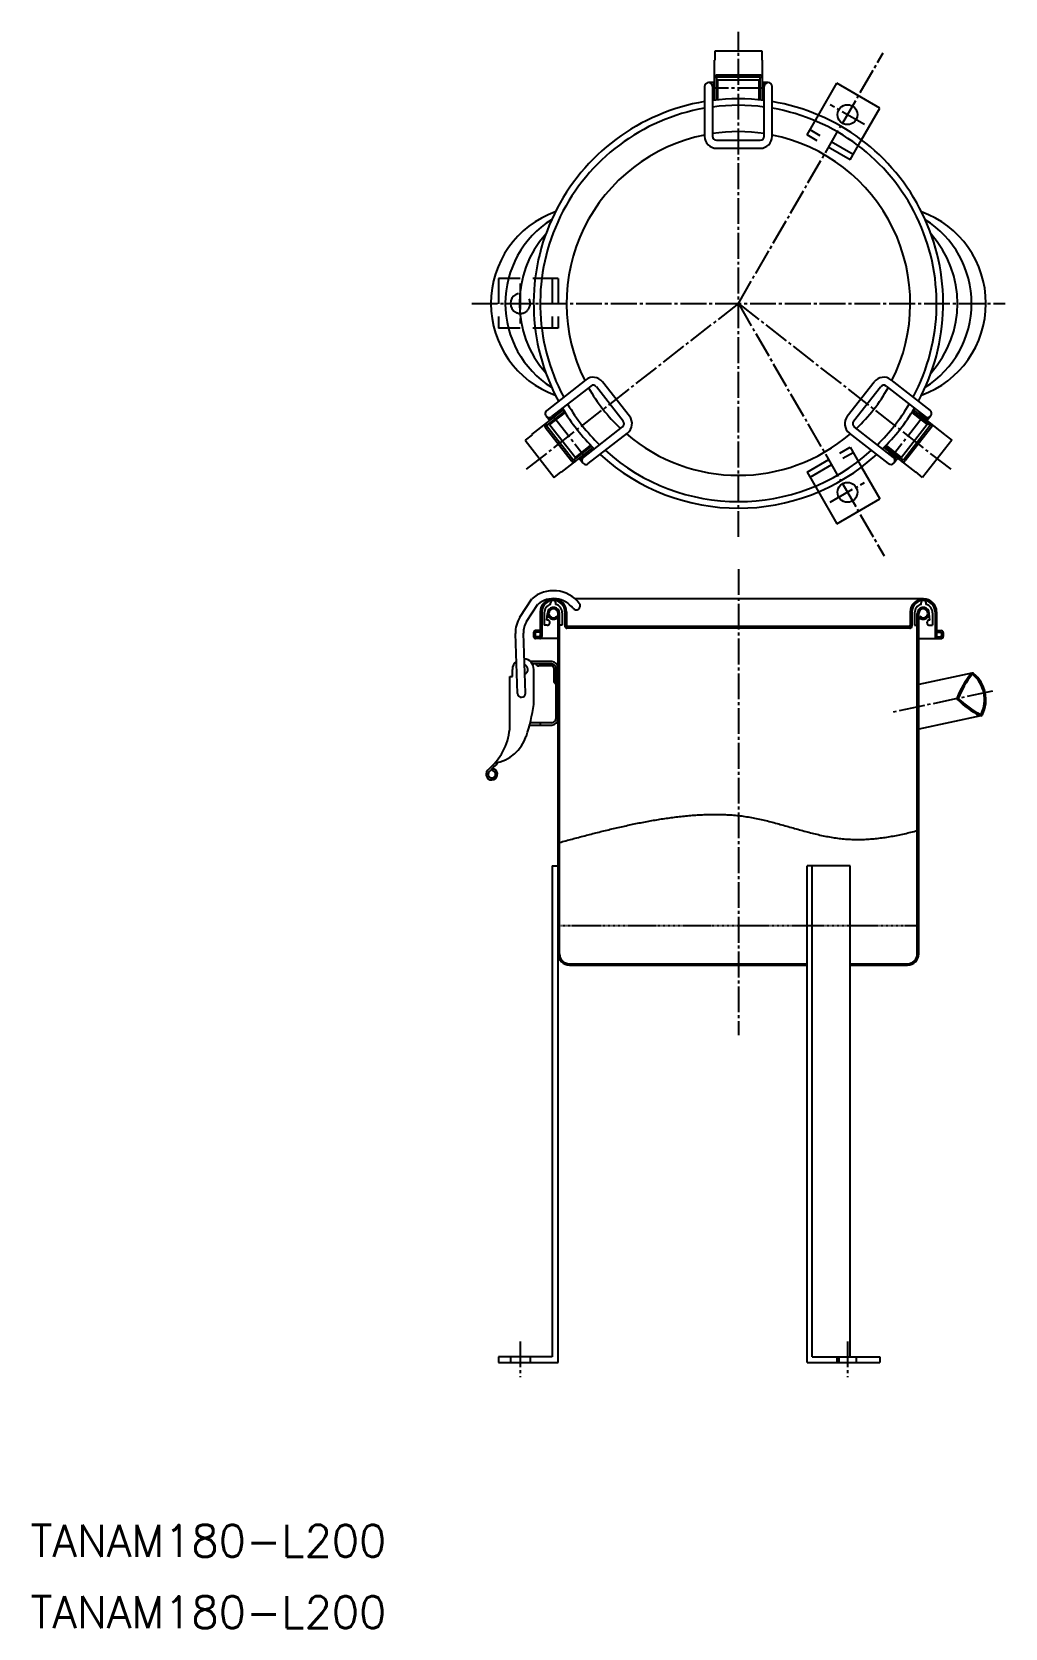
# Model space of a CAD drawing. Extents: x 115 to 605, y -237 to 566.
import ezdxf

# ---------------------------------------------------------------- set-up
doc = ezdxf.new("R2010")
doc.units = 0
for name, pattern in [('CENTER', [17.5, 13, -1.5, 1.5, -1.5]), ('DASHED', [19.05, 12.7, -6.35]), ('PHANTOM', [2.5, 1.25, -0.25, 0.25, -0.25, 0.25, -0.25])]:
    doc.linetypes.add(name, pattern=pattern)
doc.layers.get('0').update_dxf_attribs({"linetype": 'CONTINUOUS'})
doc.layers.add('CENTER', color=1, linetype='CENTER')
doc.styles.get("Standard").update_dxf_attribs({"font": 'txt.shx', "bigfont": '@extfont2.shx'})

msp = doc.modelspace()

# ---------------------------------------------------------------- linework, layer by layer
at = {"color": 7, "linetype": 'CONTINUOUS'}
for p, q in [((482.31, 556.36), (458.51, 556.36)), ((458.51, 556.36), (458.51, 551.92)), ((482.31, 551.92), (482.31, 556.36)), ((458.41, 531.76), (458.41, 551.92)), ((458.51, 551.92), (458.41, 551.92)), ((482.41, 551.92), (482.31, 551.92)), ((482.41, 551.92), (482.41, 531.76)), ((453.41, 538.56), (453.41, 513.56)), ((458.41, 540.56), (455.41, 540.56)), ((457.41, 538.56), (457.41, 513.56)), ((457.71, 540.01), (457.71, 535.51)), ((458.41, 540.01), (457.71, 540.01)), ((459.41, 543.16), (458.41, 543.16)), ((481.41, 543.36), (459.41, 543.36)), ((459.41, 543.36), (459.41, 531.87)), ((459.91, 539.76), (459.41, 539.76)), ((481.16, 544.36), (459.66, 544.36)), ((480.91, 541.76), (459.91, 541.76)), ((459.91, 541.76), (459.91, 531.92)), ((480.91, 531.92), (480.91, 541.76)), ((481.41, 539.76), (480.91, 539.76)), ((481.41, 531.87), (481.41, 543.36)), ((482.41, 543.16), (481.41, 543.16)), ((485.41, 540.56), (482.41, 540.56)), ((482.41, 540.51), (483.11, 540.51)), ((483.11, 540.51), (483.11, 535.01)), ((483.41, 513.56), (483.41, 538.56)), ((487.41, 513.56), (487.41, 538.56)), ((510.71, 524.25), (519.94, 540.24)), ((541.59, 527.74), (519.94, 540.24)), ((457.71, 536.56), (457.41, 536.56)), ((457.71, 535.51), (458.41, 535.51)), ((459.91, 535.76), (459.41, 535.76)), ((481.41, 535.76), (480.91, 535.76)), ((483.11, 535.01), (482.41, 535.01)), ((483.11, 536.56), (483.41, 536.56)), ((532.36, 511.75), (541.59, 527.74)), ((459.41, 511.56), (481.41, 511.56)), ((459.41, 507.56), (481.41, 507.56)), ((393.68, 391.08), (373.98, 375.69)), ((396.14, 387.93), (376.44, 372.54)), ((412.49, 370.25), (398.95, 387.58)), ((415.64, 372.71), (402.1, 390.05)), ((525.19, 372.71), (538.73, 390.05)), ((528.34, 370.25), (541.88, 387.58)), ((544.69, 387.93), (564.39, 372.54)), ((547.15, 391.08), (566.85, 375.69)), ((366.53, 363.52), (382.41, 375.94)), ((373.63, 372.88), (375.48, 370.52)), ((382.94, 375.08), (373.89, 368.01)), ((375.09, 371.1), (379.42, 374.49)), ((375.52, 370.55), (375.09, 371.1)), ((383.21, 374.65), (375.46, 368.6)), ((376.72, 370.22), (377.03, 369.83)), ((378.2, 373.53), (378.01, 373.77)), ((379.42, 374.49), (379.85, 373.93)), ((379.88, 372.68), (380.18, 372.29)), ((557.62, 374.65), (565.37, 368.6)), ((557.89, 375.08), (566.94, 368.01)), ((574.3, 363.52), (558.41, 375.94)), ((560.95, 372.68), (560.64, 372.29)), ((561.41, 374.49), (560.98, 373.93)), ((565.74, 371.1), (561.41, 374.49)), ((562.63, 373.53), (562.81, 373.77)), ((564.1, 370.22), (563.8, 369.83)), ((565.31, 370.55), (565.74, 371.1)), ((567.2, 372.88), (565.35, 370.52)), ((366.59, 363.44), (363.09, 360.71)), ((366.53, 363.52), (366.59, 363.44)), ((373.25, 367.19), (386.49, 350.25)), ((373.43, 368.92), (374.05, 368.13)), ((373.89, 368.01), (387.43, 350.67)), ((375.46, 368.6), (388.39, 352.05)), ((392.45, 352.05), (412.15, 367.44)), ((394.91, 348.9), (414.61, 364.29)), ((545.92, 348.9), (526.22, 364.29)), ((548.38, 352.05), (528.68, 367.44)), ((565.37, 368.6), (552.44, 352.05)), ((566.94, 368.01), (553.4, 350.67)), ((567.58, 367.19), (554.34, 350.25)), ((567.4, 368.92), (566.78, 368.13)), ((574.3, 363.52), (574.24, 363.44)), ((574.24, 363.44), (577.74, 360.71)), ((363.09, 360.71), (377.74, 341.96)), ((397.19, 357.02), (381.3, 344.61)), ((387.43, 350.67), (396.49, 357.74)), ((388.39, 352.05), (396.14, 358.1)), ((391.12, 351.39), (394.66, 354.16)), ((393.11, 355.74), (393.42, 355.35)), ((393.84, 353.52), (394.02, 353.28)), ((394.66, 354.16), (394.23, 354.71)), ((543.64, 357.02), (559.53, 344.61)), ((553.4, 350.67), (544.34, 357.74)), ((552.44, 352.05), (544.69, 358.1)), ((546.16, 354.16), (546.6, 354.71)), ((549.71, 351.39), (546.16, 354.16)), ((546.99, 353.52), (546.81, 353.28)), ((547.72, 355.74), (547.41, 355.35)), ((577.74, 360.71), (563.09, 341.96)), ((387.59, 350.79), (388.21, 350)), ((389.96, 353.28), (390.27, 352.89)), ((390.25, 351.61), (392.1, 349.24)), ((390.69, 351.94), (391.12, 351.39)), ((532.36, 347.17), (541.59, 331.18)), ((550.57, 351.61), (548.73, 349.24)), ((550.14, 351.94), (549.71, 351.39)), ((550.87, 353.28), (550.56, 352.89)), ((553.24, 350.79), (552.62, 350)), ((377.74, 341.96), (381.24, 344.69)), ((381.24, 344.69), (381.3, 344.61)), ((559.59, 344.69), (559.53, 344.61)), ((563.09, 341.96), (559.59, 344.69)), ((510.71, 334.67), (519.94, 318.68)), ((519.94, 318.68), (541.59, 331.18)), ((360.51, 271.57), (366.52, 280.82)), ((363.87, 269.39), (369.56, 278.16)), ((370.71, 274.25), (370.71, 262.17)), ((371.51, 274.25), (371.51, 261.87)), ((372.76, 273.76), (372.76, 267.57)), ((374.06, 270.16), (374.41, 273.57)), ((375.96, 278.07), (375.96, 278.77)), ((378.9, 280.87), (377.34, 280.87)), ((378.56, 278.07), (378.56, 278.77)), ((379.71, 102.27), (379.71, 273.57)), ((380.41, 102.27), (380.41, 273.57)), ((381.76, 273.76), (381.76, 267.57)), ((383.16, 274.25), (383.16, 267.07)), ((383.96, 274.25), (383.96, 267.37)), ((563.49, 280.87), (388.21, 280.87)), ((556.86, 274.25), (556.86, 267.37)), ((557.66, 274.25), (557.66, 267.07)), ((559.06, 273.76), (559.06, 267.57)), ((560.41, 102.27), (560.41, 273.57)), ((561.11, 102.27), (561.11, 273.57)), ((562.26, 278.07), (562.26, 278.77)), ((564.86, 278.07), (564.86, 278.77)), ((566.76, 270.16), (566.41, 273.57)), ((568.06, 273.76), (568.06, 267.57)), ((569.31, 274.25), (569.31, 261.87)), ((570.11, 274.25), (570.11, 262.17)), ((374.26, 267.57), (372.76, 267.57)), ((379.71, 271.65), (379.18, 272.1)), ((381.76, 267.57), (380.46, 267.57)), ((556.66, 266.07), (384.16, 266.07)), ((556.36, 266.87), (384.46, 266.87)), ((559.06, 267.57), (560.36, 267.57)), ((561.11, 271.65), (561.65, 272.1)), ((566.56, 267.57), (568.06, 267.57)), ((359.32, 233.26), (358.26, 263.46)), ((363.31, 233.4), (362.26, 263.6)), ((367.41, 263.87), (367.41, 261.87)), ((368.21, 263.57), (368.21, 262.17)), ((370.71, 264.87), (368.41, 264.87)), ((379.71, 260.87), (368.41, 260.87)), ((370.71, 264.07), (368.71, 264.07)), ((370.21, 261.67), (368.71, 261.67)), ((561.11, 260.87), (572.41, 260.87)), ((570.11, 264.87), (572.41, 264.87)), ((570.11, 264.07), (572.11, 264.07)), ((570.61, 261.67), (572.11, 261.67)), ((572.61, 263.57), (572.61, 262.17)), ((573.41, 263.87), (573.41, 261.87)), ((376.51, 249.33), (365.69, 249.33)), ((355.51, 218.19), (355.51, 241.73)), ((355.51, 241.73), (356.71, 241.73)), ((356.71, 241.73), (356.71, 245.33)), ((376.51, 248.13), (366.73, 248.13)), ((367.51, 227.73), (367.51, 245.33)), ((376.51, 247.13), (370.01, 247.13)), ((377.51, 246.13), (377.51, 239.63)), ((378.51, 246.13), (378.51, 220.53)), ((587.85, 243.5), (561.11, 237.82)), ((365.36, 217.33), (376.51, 217.33)), ((376.51, 218.53), (365.67, 218.53)), ((370.71, 218.53), (370.71, 217.33)), ((592.43, 221.98), (561.11, 215.33)), ((346.73, 196.97), (344.35, 194.6)), ((347.43, 196.27), (345.06, 193.89)), ((346.59, 195.42), (346.51, 194.42)), ((376.71, 146.57), (376.71, -100.43)), ((376.71, 146.57), (379.71, 146.57)), ((379.71, -103.43), (379.71, 146.57)), ((504.94, -103.43), (504.94, 146.57)), ((526.59, 146.57), (504.94, 146.57)), ((507.54, -100.43), (507.54, 146.57)), ((526.59, -100.43), (526.59, 146.57)), ((385.41, 97.27), (504.94, 97.27)), ((385.41, 96.57), (504.94, 96.57)), ((526.59, 97.27), (530.04, 97.27)), ((526.59, 96.57), (530.04, 96.57)), ((530.04, 97.27), (555.41, 97.27)), ((530.04, 96.57), (555.41, 96.57)), ((376.71, -100.43), (349.71, -100.43)), ((349.71, -100.43), (349.71, -103.43)), ((349.71, -103.43), (379.71, -103.43)), ((504.94, -103.43), (541.59, -103.43)), ((507.54, -100.43), (541.59, -100.43)), ((519.94, -100.43), (519.94, -103.43)), ((541.59, -100.43), (541.59, -103.43))]:
    msp.add_line(p, q, dxfattribs=at)
at = {"color": 3, "linetype": 'DASHED'}
for p, q in [((504.94, 514.26), (510.71, 524.25)), ((526.59, 501.76), (504.94, 514.26)), ((528.09, 504.36), (506.44, 516.86)), ((526.59, 501.76), (532.36, 511.75)), ((359.84, 441.96), (349.71, 441.96)), ((349.71, 441.96), (349.71, 416.96)), ((379.71, 441.96), (359.84, 441.96)), ((376.71, 441.96), (376.71, 416.96)), ((379.71, 441.96), (379.71, 416.96)), ((359.84, 416.96), (349.71, 416.96)), ((379.71, 416.96), (359.76, 416.96)), ((504.94, 344.66), (526.59, 357.16)), ((506.44, 342.06), (528.09, 354.56)), ((526.59, 357.16), (532.36, 347.17)), ((504.94, 344.66), (510.71, 334.67)), ((355.71, -100.43), (355.71, -103.43)), ((365.71, -100.43), (365.71, -103.43)), ((520.93, -100.43), (520.93, -103.43)), ((529.59, -100.43), (529.59, -103.43))]:
    msp.add_line(p, q, dxfattribs=at)
at = {"color": 3, "linetype": 'PHANTOM'}
msp.add_line((379.71, 116.57), (561.11, 116.57), dxfattribs=at)
at = {"color": 3}
msp.add_polyline3d([(380.41, 158.31, 0), (381.21, 158.52, 0), (382.01, 158.74, 0), (382.81, 158.95, 0), (383.6, 159.16, 0), (384.4, 159.37, 0), (385.2, 159.59, 0), (385.99, 159.8, 0), (386.79, 160.01, 0), (387.59, 160.22, 0), (388.38, 160.43, 0), (389.18, 160.64, 0), (389.98, 160.85, 0), (390.78, 161.06, 0), (391.57, 161.27, 0), (392.37, 161.48, 0), (393.17, 161.69, 0), (393.97, 161.9, 0), (394.76, 162.1, 0), (395.56, 162.31, 0), (396.36, 162.52, 0), (397.16, 162.72, 0), (397.96, 162.92, 0), (398.76, 163.13, 0), (399.56, 163.33, 0), (400.36, 163.53, 0), (401.16, 163.73, 0), (401.96, 163.93, 0), (402.76, 164.12, 0), (403.56, 164.32, 0), (404.36, 164.51, 0), (405.16, 164.71, 0), (405.96, 164.9, 0), (406.76, 165.09, 0), (407.56, 165.28, 0), (408.36, 165.47, 0), (409.16, 165.66, 0), (409.97, 165.84, 0), (410.77, 166.02, 0), (411.57, 166.21, 0), (412.38, 166.39, 0), (413.18, 166.56, 0), (413.98, 166.74, 0), (414.79, 166.92, 0), (415.59, 167.09, 0), (416.4, 167.26, 0), (417.2, 167.43, 0), (418.01, 167.6, 0), (418.81, 167.76, 0), (419.62, 167.93, 0), (420.43, 168.09, 0), (421.24, 168.25, 0), (422.04, 168.4, 0), (422.85, 168.56, 0), (423.66, 168.71, 0), (424.47, 168.86, 0), (425.28, 169.01, 0), (426.09, 169.15, 0), (426.9, 169.3, 0), (427.71, 169.44, 0), (428.52, 169.58, 0), (429.34, 169.71, 0), (430.15, 169.84, 0), (430.96, 169.97, 0), (431.77, 170.1, 0), (432.59, 170.23, 0), (433.4, 170.35, 0), (434.22, 170.47, 0), (435.04, 170.59, 0), (435.85, 170.7, 0), (436.67, 170.81, 0), (437.49, 170.92, 0), (438.3, 171.02, 0), (439.12, 171.12, 0), (439.94, 171.22, 0), (440.76, 171.32, 0), (441.58, 171.41, 0), (442.4, 171.5, 0), (443.23, 171.59, 0), (444.05, 171.67, 0), (444.87, 171.75, 0), (445.69, 171.82, 0), (446.52, 171.89, 0), (447.34, 171.96, 0), (448.17, 172.02, 0), (448.99, 172.08, 0), (449.82, 172.13, 0), (450.64, 172.19, 0), (451.47, 172.23, 0), (452.29, 172.27, 0), (453.12, 172.31, 0), (453.94, 172.34, 0), (454.77, 172.37, 0), (455.59, 172.39, 0), (456.42, 172.41, 0), (457.25, 172.42, 0), (458.07, 172.42, 0), (458.9, 172.42, 0), (459.72, 172.42, 0), (460.55, 172.41, 0), (461.37, 172.39, 0), (462.2, 172.37, 0), (463.02, 172.34, 0), (463.85, 172.31, 0), (464.67, 172.27, 0), (465.49, 172.22, 0), (466.31, 172.17, 0), (467.14, 172.11, 0), (467.96, 172.04, 0), (468.78, 171.97, 0), (469.6, 171.89, 0), (470.42, 171.8, 0), (471.24, 171.71, 0), (472.06, 171.61, 0), (472.87, 171.5, 0), (473.69, 171.39, 0), (474.51, 171.26, 0), (475.32, 171.13, 0), (476.14, 171, 0), (476.95, 170.85, 0), (477.76, 170.7, 0), (478.57, 170.54, 0), (479.39, 170.38, 0), (480.2, 170.21, 0), (481.01, 170.04, 0), (481.82, 169.86, 0), (482.62, 169.67, 0), (483.43, 169.48, 0), (484.24, 169.29, 0), (485.05, 169.09, 0), (485.85, 168.89, 0), (486.66, 168.69, 0), (487.46, 168.48, 0), (488.27, 168.27, 0), (489.07, 168.05, 0), (489.88, 167.84, 0), (490.68, 167.62, 0), (491.48, 167.4, 0), (492.28, 167.17, 0), (493.08, 166.95, 0), (493.89, 166.72, 0), (494.69, 166.5, 0), (495.49, 166.27, 0), (496.29, 166.04, 0), (497.09, 165.82, 0), (497.89, 165.59, 0), (498.69, 165.36, 0), (499.49, 165.14, 0), (500.28, 164.91, 0), (501.08, 164.69, 0), (501.88, 164.47, 0), (502.68, 164.25, 0), (503.48, 164.03, 0), (504.27, 163.82, 0), (505.07, 163.6, 0), (505.87, 163.4, 0), (506.67, 163.19, 0), (507.46, 162.99, 0), (508.26, 162.79, 0), (509.06, 162.59, 0), (509.86, 162.4, 0), (510.65, 162.22, 0), (511.45, 162.03, 0), (512.25, 161.86, 0), (513.04, 161.69, 0), (513.84, 161.52, 0), (514.64, 161.37, 0), (515.43, 161.21, 0), (516.23, 161.07, 0), (517.03, 160.93, 0), (517.83, 160.79, 0), (518.62, 160.67, 0), (519.42, 160.55, 0), (520.22, 160.44, 0), (521.02, 160.34, 0), (521.82, 160.25, 0), (522.62, 160.16, 0), (523.42, 160.09, 0), (524.22, 160.02, 0), (525.02, 159.97, 0), (525.82, 159.91, 0), (526.62, 159.87, 0), (527.42, 159.84, 0), (528.22, 159.82, 0), (529.02, 159.8, 0), (529.82, 159.79, 0), (530.62, 159.79, 0), (531.42, 159.79, 0), (532.23, 159.81, 0), (533.03, 159.83, 0), (533.83, 159.86, 0), (534.63, 159.9, 0), (535.43, 159.94, 0), (536.24, 159.99, 0), (537.04, 160.05, 0), (537.84, 160.11, 0), (538.65, 160.19, 0), (539.45, 160.26, 0), (540.26, 160.35, 0), (541.06, 160.44, 0), (541.87, 160.54, 0), (542.67, 160.64, 0), (543.48, 160.75, 0), (544.28, 160.87, 0), (545.09, 160.99, 0), (545.89, 161.12, 0), (546.7, 161.25, 0), (547.5, 161.39, 0), (548.31, 161.53, 0), (549.11, 161.69, 0), (549.92, 161.84, 0), (550.73, 162, 0), (551.53, 162.17, 0), (552.34, 162.34, 0), (553.15, 162.51, 0), (553.95, 162.69, 0), (554.76, 162.88, 0), (555.57, 163.07, 0), (556.37, 163.26, 0), (557.18, 163.46, 0), (557.99, 163.67, 0), (558.8, 163.87, 0), (559.61, 164.08, 0), (560.41, 164.3, 0)], dxfattribs=at)
at = {"color": 7, "linetype": 'CONTINUOUS'}
for centre in [(525.26, 524.46), (525.26, 334.46)]:
    msp.add_circle(centre, 5, dxfattribs=at)
for centre, radius, start, end in [((455.41, 538.56), 2, 0, 180), ((459.66, 543.11), 1.25, 90, 180), ((481.16, 543.11), 1.25, 0, 90), ((485.41, 538.56), 2, 0, 180), ((470.41, 429.46), 103, 99.50005, 208.49995), ((470.41, 429.46), 103, 82.74916, 97.25084), ((470.41, 429.46), 103, 331.50005, 80.49995), ((470.41, 429.46), 99.7, 99.81756, 208.18244), ((470.41, 429.46), 99.7, 82.5078, 97.4922), ((470.41, 429.46), 99.7, 331.81756, 80.18244), ((470.41, 429.46), 86.45, 101.34086, 206.65914), ((470.41, 429.46), 86.45, 81.35129, 98.64871), ((470.41, 429.46), 86.45, 333.34086, 78.65914), ((459.41, 513.56), 6, 180, 270), ((459.41, 513.56), 2, 180, 270), ((481.41, 513.56), 6, 270, 0), ((481.41, 513.56), 2, 270, 0), ((394.92, 429.46), 49.01, 109.81379, 250.18621), ((545.91, 429.46), 49.01, 289.81379, 70.18621), ((402.94, 429.46), 49.79, 122.16495, 237.83505), ((537.89, 429.46), 49.79, 302.16495, 57.83505), ((412.62, 429.46), 52.39, 138.35389, 221.64611), ((528.2, 429.46), 52.39, 318.35389, 41.64611), ((360.71, 429.46), 5, 117.36669, 242.63331), ((397.37, 386.35), 6, 38, 128), ((470.41, 429.46), 86.45, 209.35129, 226.64871), ((397.37, 386.35), 2, 38, 128), ((470.41, 429.46), 86.45, 313.35129, 330.64871), ((543.46, 386.35), 6, 52, 142), ((543.46, 386.35), 2, 52, 142), ((470.41, 429.46), 99.7, 210.5078, 225.4922), ((470.41, 429.46), 99.7, 314.5078, 329.4922), ((375.21, 374.11), 2, 128, 308), ((470.41, 429.46), 103, 210.74916, 225.25084), ((410.92, 369.02), 2, 308, 38), ((410.92, 369.02), 6, 308, 38), ((529.91, 369.02), 6, 142, 232), ((529.91, 369.02), 2, 142, 232), ((470.41, 429.46), 103, 314.74916, 329.25084), ((565.62, 374.11), 2, 232, 52), ((374.24, 367.96), 1.25, 128, 218), ((470.41, 429.46), 86.45, 229.34086, 310.65914), ((566.59, 367.96), 1.25, 322, 52), ((470.41, 429.46), 103, 227.50005, 312.49995), ((470.41, 429.46), 99.7, 227.81756, 312.18244), ((387.48, 351.02), 1.25, 218, 308), ((393.68, 350.47), 2, 128, 308), ((547.15, 350.47), 2, 232, 52), ((553.35, 351.02), 1.25, 232, 322), ((377.39, 268.63), 16.34, 37.30164, 131.74202), ((377.39, 268.63), 12.34, 37.30164, 129.42482), ((377.34, 274.25), 6.62, 0, 180), ((377.34, 274.25), 5.82, 0, 180), ((377.26, 273.76), 4.5, 106.79145, 180), ((377.41, 273.57), 3, 0, 320.05549), ((377.41, 273.57), 2.3, 0, 320.05549), ((377.26, 278.77), 1.3, 0, 180), ((377.26, 273.76), 4.5, 0, 73.20855), ((388.8, 277.32), 2, 217.30164, 37.30164), ((563.49, 274.25), 6.62, 0, 180), ((563.49, 274.25), 5.82, 0, 180), ((563.56, 273.76), 4.5, 106.79145, 180), ((563.41, 273.57), 3, 219.94451, 180), ((563.41, 273.57), 2.3, 219.94451, 180), ((563.56, 278.77), 1.3, 0, 180), ((563.56, 273.76), 4.5, 0, 73.20855), ((372.25, 263.95), 14, 147, 182), ((372.25, 263.95), 10, 147, 182), ((374.26, 268.87), 1.3, 270, 98.84988), ((384.16, 267.07), 1, 180, 270), ((384.46, 267.37), 0.5, 180, 270), ((556.36, 267.37), 0.5, 270, 0), ((556.66, 267.07), 1, 270, 0), ((566.56, 268.87), 1.3, 81.15012, 270), ((368.41, 263.87), 1, 90, 180), ((368.41, 261.87), 1, 180, 270), ((368.71, 263.57), 0.5, 90, 180), ((368.71, 262.17), 0.5, 180, 270), ((370.21, 262.17), 0.5, 270, 0), ((370.51, 261.87), 1, 270, 0), ((570.31, 261.87), 1, 180, 270), ((570.61, 262.17), 0.5, 180, 270), ((572.11, 263.57), 0.5, 0, 90), ((572.11, 262.17), 0.5, 270, 0), ((572.41, 263.87), 1, 0, 90), ((572.41, 261.87), 1, 270, 0), ((362.11, 245.33), 5.4, 128.58272, 180), ((362.11, 245.33), 5.4, 0, 83.67673), ((376.51, 246.13), 3.2, 0, 90), ((362.11, 245.33), 2.4, 291.00833, 72.99167), ((370.01, 248.63), 1.5, 199.47122, 270), ((376.51, 246.13), 2, 0, 90), ((376.51, 246.13), 1, 0, 90), ((626.74, 212.44), 50, 142.1222, 157.90338), ((626.74, 212.44), 49.3, 142.1222, 157.90338), ((588.06, 242.52), 0.3, 50.58009, 142.1222), ((588.06, 242.52), 1, 50.58009, 102), ((577.88, 230.14), 16.34, 333.41991, 50.58009), ((577.88, 230.14), 17.04, 333.41991, 50.58009), ((361.31, 233.33), 2, 182, 2), ((379.01, 239.63), 1.5, 180, 250.52878), ((268.66, 242.79), 100, 341.95427, 351.33624), ((581.34, 230.87), 1, 157.90338, 226.09662), ((615.32, 266.18), 50, 226.09662, 241.8778), ((581.34, 230.87), 0.3, 157.90338, 226.09662), ((615.32, 266.18), 49.3, 226.09662, 241.8778), ((325.51, 218.19), 30, 315, 0), ((376.51, 220.53), 2, 270, 0), ((376.51, 220.53), 3.2, 270, 0), ((592.22, 222.96), 0.3, 241.8778, 333.41991), ((592.22, 222.96), 1, 282, 333.41991), ((344.72, 218.01), 20, 279.30232, 341.95427), ((346.36, 192.58), 2.85, 135, 85.4755), ((346.36, 192.58), 1.85, 135, 85.4755), ((325.51, 218.19), 31, 315, 320.81894), ((385.41, 102.27), 5.7, 180, 270), ((385.41, 102.27), 5, 180, 270), ((555.41, 102.27), 5.7, 270, 0), ((555.41, 102.27), 5, 270, 360)]:
    msp.add_arc(centre, radius, start, end, dxfattribs=at)
at = {"color": 3, "linetype": 'DASHED'}
msp.add_arc((360.71, 429.46), 5, 242.63331, 115.44182, dxfattribs=at)
at = {"layer": 'CENTER', "color": 1, "linetype": 'CENTER'}
for p, q in [((470.41, 312), (470.41, 566.09)), ((470.41, 429.46), (543.21, 555.55)), ((482.89, 537.76), (457.81, 537.76)), ((533.92, 519.46), (516.6, 529.46)), ((360.71, 439.46), (360.71, 419.46)), ((336.28, 429.46), (604.55, 429.46)), ((470.41, 429.46), (362.75, 345.35)), ((470.41, 429.46), (578.08, 345.35)), ((470.41, 429.46), (543.71, 302.51)), ((377.39, 372.61), (392.83, 352.85)), ((563.43, 372.61), (548, 352.85)), ((516.6, 329.46), (533.92, 339.46)), ((470.41, 295.87), (470.41, 61.35)), ((598.21, 234.46), (546.94, 223.56)), ((360.71, -92.74), (360.71, -110.74)), ((525.26, -92.74), (525.26, -110.74))]:
    msp.add_line(p, q, dxfattribs=at)

# ---------------------------------------------------------------- texts
at = {"color": 7, "linetype": 'CONTINUOUS'}
for p in [(114.36, -201.04), (114.36, -236.97)]:
    msp.add_text('TANAM180-L200', height=16, dxfattribs=at).set_placement(p)

doc.saveas('drawing.dxf')
